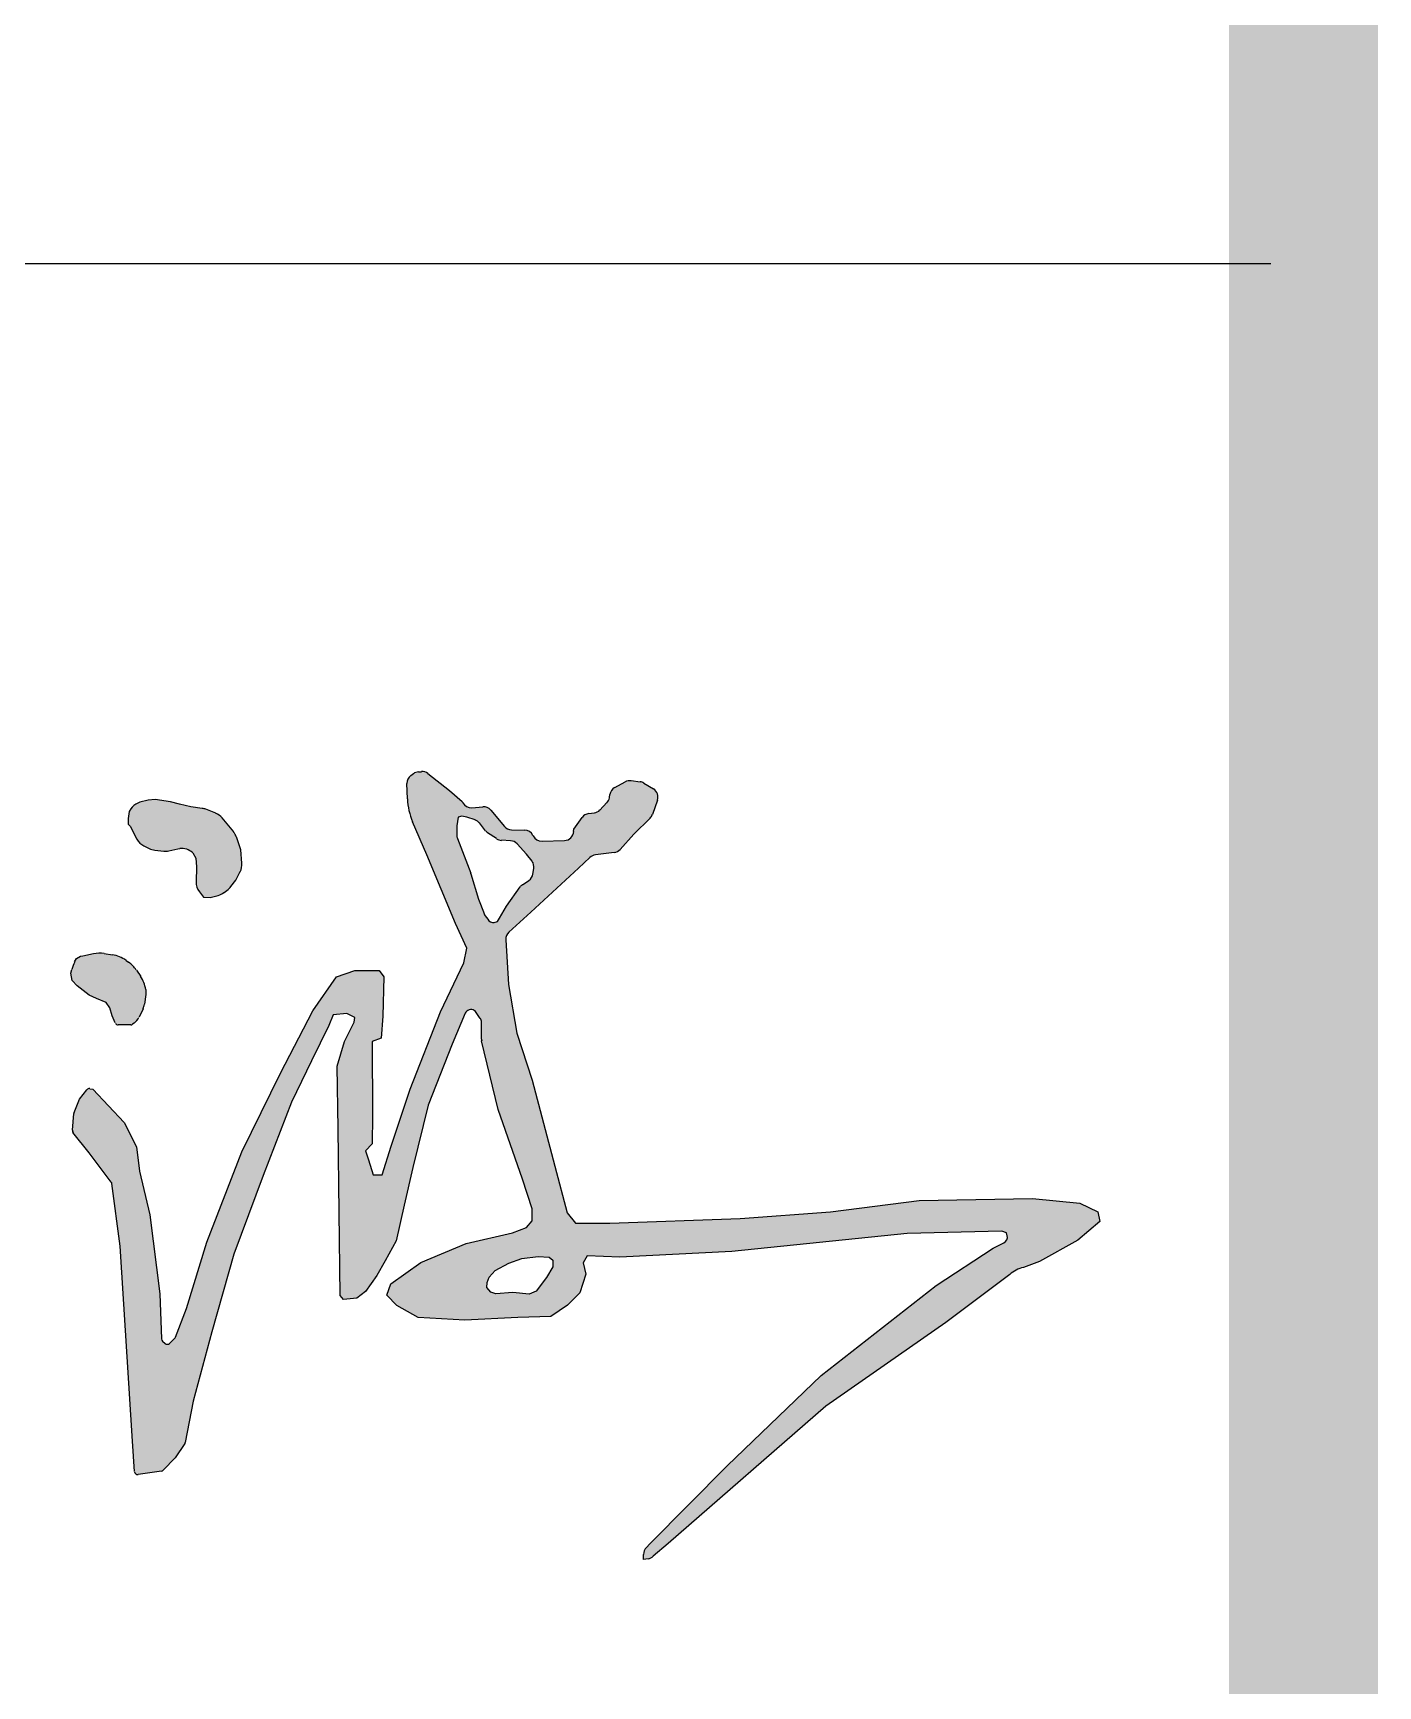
# Model space of a CAD drawing. Extents: x 1169373 to 1354985, y 649019 to 904199.
# Drawn here: x 1293653 to 1294555, y 812522 to 813631 of the extents above; entities that cross this region are included whole.
import ezdxf

# ---------------------------------------------------------------- set-up
doc = ezdxf.new("R2010")
doc.units = 0
doc.header["$LTSCALE"] = 1000
doc.header["$MEASUREMENT"] = 0
doc.layers.add('图框', color=7, linetype='Continuous')
doc.layers.add('签名', color=7, linetype='Continuous')

msp = doc.modelspace()

# ---------------------------------------------------------------- hatches: boundary and pattern name
at = {"layer": '签名'}
h = msp.add_hatch(color=4, dxfattribs=at)
h.paths.add_polyline_path([(1293952.6, 812970.1, -0.161092), (1293953.4, 812967.5), (1293953.4, 812956, 0.059171), (1293953.5, 812955), (1293964.6, 812908.9), (1293980.8, 812862.3), (1293987.5, 812842.2), (1293987.5, 812834.2), (1293983.5, 812829.7), (1293974.1, 812826.1), (1293943.2, 812819), (1293912.8, 812806.4), (1293892.7, 812792.1), (1293890, 812784.5), (1293896.7, 812777.4), (1293911, 812769.4), (1293942.3, 812767.6), (1293977.7, 812769.4), (1294000, 812770.2), (1294011.2, 812777.8), (1294019.3, 812785.9), (1294023.3, 812798.4), (1294021.5, 812806), (1294024.2, 812810.9), (1294046.1, 812810), (1294121.3, 812813.6), (1294239, 812825.7), (1294302.4, 812827.4), (1294305.6, 812826.1), (1294306, 812824.3, -0.351664), (1294303.8, 812819.5), (1294296.7, 812815.9), (1294258.4, 812791), (1294181.2, 812730.5), (1294118.1, 812669.9), (1294066.4, 812617.7), (1294064, 812615.3, 0.182737), (1294062.1, 812610.5), (1294062.1, 812607.2), (1294065.3, 812607.7, 0.107749), (1294068.5, 812609.4), (1294078.6, 812618), (1294184.4, 812710.1), (1294264.8, 812766.2), (1294307.7, 812798.2, -0.146318), (1294317, 812803), (1294327.7, 812806.9), (1294353.5, 812821.2), (1294368.1, 812833.9), (1294366.9, 812840.3), (1294354.7, 812846), (1294322.9, 812849.2), (1294246.9, 812847.9), (1294187.5, 812840.3), (1294126.9, 812835.8), (1294039.5, 812832.6), (1294016.5, 812832.6), (1294010.8, 812839.7), (1294002.5, 812870.9), (1293987.5, 812928.6), (1293977.1, 812960), (1293971.5, 812992.7), (1293969.7, 813022.7, -0.229187), (1293971.8, 813027.9), (1293986.6, 813041.2), (1294018.5, 813070.6), (1294026.1, 813077.9, -0.163206), (1294029.8, 813079.7), (1294042.4, 813081.1, 0.182466), (1294046.4, 813083.2), (1294055.6, 813093.4), (1294066.5, 813104.3, 0.112028), (1294068, 813106.7), (1294071.4, 813116.3, 0.355152), (1294068.7, 813123.8), (1294062.3, 813127.7, 0.105653), (1294059.8, 813128.6), (1294053.7, 813129.4, 0.158327), (1294049.8, 813128.6), (1294042.8, 813124.7, 0.229319), (1294039.5, 813120.2), (1294039.2, 813118, -0.149826), (1294037.5, 813114.7), (1294032.8, 813109.7, -0.170427), (1294029.1, 813107.8), (1294025.2, 813107.3, 0.205569), (1294020.9, 813104.7), (1294015.3, 813096.9), (1294015.2, 813095.2, -0.389723), (1294009.1, 813089.2), (1293994, 813088.7, -0.298366), (1293988, 813092.3), (1293987.9, 813092.6, 0.282824), (1293982.3, 813096.2), (1293973.5, 813096.5, -0.213806), (1293968.8, 813098.7), (1293959.6, 813109.6, 0.241802), (1293954.2, 813111.8), (1293946.9, 813111.2, -0.296225), (1293940.8, 813114.5), (1293940.4, 813115.3), (1293932, 813122.8), (1293917.5, 813134.1, 0.183189), (1293913.2, 813135.4), (1293911.1, 813135.3, 0.143474), (1293907.8, 813134.1), (1293906, 813132.8, 0.248651), (1293903.4, 813127.4), (1293903.8, 813117.2, 0.093275), (1293907.2, 813101.8), (1293916.8, 813079.7), (1293936, 813033.5), (1293943.5, 813017.1), (1293941.5, 813007.2), (1293925.9, 812974.3), (1293905.6, 812922.5), (1293892.8, 812884.3), (1293886.8, 812865.2), (1293880.8, 812865.2), (1293877.7, 812875.1), (1293875.7, 812881.1), (1293880, 812885.9), (1293880.4, 812904.6), (1293880, 812954.4), (1293886, 812956.8), (1293887.2, 812971.5), (1293888, 812997.8), (1293884.8, 813002.2), (1293868.5, 813002.2), (1293856.1, 812997.8), (1293840.2, 812975.1), (1293818.6, 812933.3), (1293792.7, 812880.5), (1293769.1, 812820), (1293755.6, 812775.4), (1293748, 812755.8), (1293744.2, 812752.1, -0.398668), (1293741.3, 812752), (1293739.5, 812753.6, -0.202683), (1293738.8, 812755.1), (1293737.6, 812785.3), (1293730.9, 812838.3), (1293724.1, 812867.5), (1293722.1, 812883.9), (1293713.7, 812900.2), (1293692.6, 812922.5), (1293690.6, 812922.8, 0.27777), (1293688.6, 812922.1), (1293683.7, 812915.8), (1293680.1, 812906.8, 0.073618), (1293680, 812906.2), (1293679, 812895, 0.189344), (1293679.4, 812893.5), (1293690.2, 812879.8), (1293705.4, 812859.7), (1293711, 812817.2), (1293719.4, 812686.6), (1293720.7, 812666.1, 0.436729), (1293723.1, 812664.1), (1293738.7, 812666.4, 0.16879), (1293739.9, 812667), (1293747.9, 812675.4), (1293754.4, 812684.9, 0.102966), (1293754.7, 812685.7), (1293760, 812713.4), (1293772.5, 812759.9), (1293787.3, 812811.9), (1293807, 812864.6), (1293825.9, 812913.9), (1293839.3, 812941.6), (1293850.9, 812965.3), (1293854, 812972.4), (1293863, 812973.3), (1293868.4, 812970.6), (1293867.9, 812967.5), (1293861.6, 812954.6), (1293856.7, 812938), (1293857.2, 812896), (1293858.5, 812784.2), (1293860.8, 812781.5), (1293869.7, 812782.4), (1293875.5, 812786.9), (1293883.1, 812797.6), (1293888.9, 812807.4), (1293896.1, 812820.8), (1293901.5, 812844.7), (1293907.3, 812870.1), (1293917.6, 812911.7), (1293933.7, 812952.8), (1293942.5, 812973.4, -0.469667), (1293948.8, 812975.2)])
h.paths.add_polyline_path([(1293962, 813034.3, -0.288827), (1293957.6, 813036.4), (1293955.9, 813038.8, -0.065977), (1293955.1, 813040.2), (1293951.3, 813049.9), (1293946.3, 813066.8, 0.044379), (1293945.9, 813067.9, -0.024291), (1293946.2, 813067.3), (1293937.2, 813090.6, -0.091237), (1293936.8, 813092.9), (1293936.8, 813098.7), (1293937.7, 813104.8), (1293940.2, 813105.5), (1293943.6, 813104.8), (1293949.1, 813103, -0.144533), (1293952, 813101), (1293956.1, 813095.8, 0.074132), (1293957.5, 813094.5), (1293963.5, 813090.5, 0.138918), (1293966.8, 813089.4), (1293972.9, 813089.1, -0.194331), (1293977.3, 813087.1), (1293983.7, 813080.2), (1293987.3, 813075.3, -0.202294), (1293988.5, 813070.5), (1293987.9, 813066.7, -0.204654), (1293985.2, 813062.5), (1293981, 813059.6, 0.089425), (1293979.3, 813058.1), (1293970.2, 813045.2), (1293965.5, 813037.1), (1293964.2, 813034.9)], flags=16)
h.paths.add_polyline_path([(1293991.4, 812810.3), (1293998.8, 812810), (1294001.2, 812807.9), (1294001.2, 812803.4), (1293997, 812796.2), (1293990.1, 812787.2), (1293985.3, 812785.1), (1293974.4, 812786.2), (1293963, 812785.4), (1293959.6, 812786.4), (1293956.9, 812789.6), (1293957.2, 812792.8), (1293958.6, 812796.5), (1293962.5, 812801), (1293971.8, 812805.8), (1293980.5, 812809)], flags=16)
h.paths.add_polyline_path([(1293759.7, 813081), (1293761.7, 813077.5), (1293762.3, 813071.5), (1293762, 813061.5, 0.170281), (1293764.2, 813054.8), (1293766.9, 813051.3), (1293771.4, 813051), (1293776.8, 813052.4, 0.103189), (1293780.7, 813054.3), (1293783.4, 813056.5, 0.062296), (1293785.3, 813058.4), (1293788.6, 813062.6), (1293791.6, 813068.4, 0.141144), (1293792.7, 813074.1), (1293792, 813083.1), (1293789, 813091.7, 0.087273), (1293787.2, 813095), (1293779.5, 813104.4, 0.128318), (1293775.1, 813107.6), (1293768.5, 813110.2, 0.060575), (1293766.1, 813110.8), (1293758.4, 813111.9), (1293750.9, 813113.5), (1293744.9, 813115.2), (1293734.5, 813116.7), (1293729.9, 813116.4), (1293724.3, 813115), (1293722.8, 813114.3, 0.142069), (1293718.3, 813110.5), (1293717.1, 813108.7), (1293716.4, 813103.9), (1293716.4, 813100.3), (1293717.8, 813098.8), (1293722.3, 813090.2, 0.158988), (1293727, 813085.6), (1293730.6, 813083.8, 0.091187), (1293734.3, 813082.7), (1293740.3, 813082.1, 0.078859), (1293743.6, 813082.3), (1293749.7, 813083.6), (1293751, 813083.8, -0.22636)], flags=17)
h.paths.add_polyline_path([(1293695.2, 812983.4), (1293701.6, 812980.7), (1293704.1, 812977), (1293705.6, 812971.8), (1293707.8, 812966.9, 0.295053), (1293709.8, 812965.6), (1293718.1, 812965.6, 0.162181), (1293719.4, 812966), (1293720.5, 812966.8, 0.119743), (1293723.7, 812970.7), (1293726.4, 812976.4, 0.078472), (1293727.4, 812979.6), (1293728.3, 812986), (1293728.2, 812989.4, 0.110904), (1293724.8, 812998.1), (1293721.9, 813002.4, 0.087686), (1293716.7, 813007.7), (1293715, 813008.9, 0.119431), (1293705.8, 813012.7), (1293700.4, 813013.5, 0.087256), (1293693.1, 813013.4), (1293686, 813012), (1293684.4, 813011.6), (1293681.7, 813010.1), (1293680.5, 813008, 0.064845), (1293678.6, 813002.8), (1293678, 813000.3), (1293678.9, 812995.4), (1293682.3, 812991.7), (1293690.3, 812985.6)])

# ---------------------------------------------------------------- linework, layer by layer
at = {"const_width": 100}
msp.add_lwpolyline([(1238604.7, 784418.7), (1294504.7, 784418.7), (1294504.7, 824418.7), (1238604.7, 824418.7)], close=True, dxfattribs=at)
at = {"layer": '图框', "color": 0}
msp.add_line((1288804.7, 813476.1), (1294482.9, 813476.1), dxfattribs=at)
at = {"layer": '图框', "color": 4, "const_width": 98.6}
msp.add_lwpolyline([(1288804.7, 824418.7), (1294504.7, 824418.7), (1294504.7, 784418.7), (1288804.7, 784418.7)], close=True, dxfattribs=at)
at = {"layer": '签名', "color": 4}
for p, q in [((1293906, 813132.8, -1062.2), (1293907.8, 813134.1, -1062.2)), ((1293911.1, 813135.3, -1062.2), (1293913.2, 813135.4, -1062.2)), ((1293917.5, 813134.1, -1062.2), (1293932, 813122.8, -1062.2)), ((1293903.8, 813117.2, -1062.2), (1293903.4, 813127.4, -1062.2)), ((1293932, 813122.8, -1062.2), (1293940.4, 813115.3, -1062.2)), ((1294042.8, 813124.7, -1062.2), (1294049.8, 813128.6, -1062.2)), ((1294053.7, 813129.4, -1062.2), (1294059.8, 813128.6, -1062.2)), ((1294062.3, 813127.7, -1062.2), (1294068.7, 813123.8, -1062.2)), ((1293724.3, 813115, -1062.2), (1293722.8, 813114.3, -1062.2)), ((1293729.9, 813116.4, -1062.2), (1293724.3, 813115, -1062.2)), ((1293734.5, 813116.7, -1062.2), (1293729.9, 813116.4, -1062.2)), ((1293744.9, 813115.2, -1062.2), (1293734.5, 813116.7, -1062.2)), ((1293750.9, 813113.5, -1062.2), (1293744.9, 813115.2, -1062.2)), ((1293758.4, 813111.9, -1062.2), (1293750.9, 813113.5, -1062.2)), ((1293766.1, 813110.8, -1062.2), (1293758.4, 813111.9, -1062.2)), ((1293940.4, 813115.3, -1062.2), (1293940.8, 813114.5, -1062.2)), ((1293946.9, 813111.2, -1062.2), (1293954.2, 813111.8, -1062.2)), ((1294032.8, 813109.7, -1062.2), (1294037.5, 813114.7, -1062.2)), ((1294039.2, 813118, -1062.2), (1294039.5, 813120.2, -1062.2)), ((1294071.4, 813116.3, -1062.2), (1294068, 813106.7, -1062.2)), ((1293717.1, 813108.7, -1062.2), (1293716.4, 813103.9, -1062.2)), ((1293716.4, 813103.9, -1062.2), (1293716.4, 813100.3, -1062.2)), ((1293716.4, 813100.3, -1062.2), (1293717.8, 813098.8, -1062.2)), ((1293718.3, 813110.5, -1062.2), (1293717.1, 813108.7, -1062.2)), ((1293775.1, 813107.6, -1062.2), (1293768.5, 813110.2, -1062.2)), ((1293787.2, 813095, -1062.2), (1293779.5, 813104.4, -1062.2)), ((1293916.8, 813079.7, -1062.2), (1293907.2, 813101.8, -1062.2)), ((1293937.7, 813104.8, -1062.2), (1293936.9, 813099.1, -1062.2)), ((1293940.2, 813105.5, -1062.2), (1293937.7, 813104.8, -1062.2)), ((1293943.6, 813104.8, -1062.2), (1293940.2, 813105.5, -1062.2)), ((1293949.1, 813103, -1062.2), (1293943.6, 813104.8, -1062.2)), ((1293956.1, 813095.8, -1062.2), (1293952, 813101, -1062.2)), ((1293959.6, 813109.6, -1062.2), (1293968.8, 813098.7, -1062.2)), ((1294015.3, 813096.9, -1062.2), (1294020.9, 813104.7, -1062.2)), ((1294025.2, 813107.3, -1062.2), (1294029.1, 813107.8, -1062.2)), ((1294066.5, 813104.3, -1062.2), (1294055.6, 813093.4, -1062.2)), ((1293717.8, 813098.8, -1062.2), (1293722.3, 813090.2, -1062.2)), ((1293792, 813083.1, -1062.2), (1293789, 813091.7, -1062.2)), ((1293936.8, 813098.2, -1062.2), (1293936.8, 813092.9, -1062.2)), ((1293937.2, 813090.6, -1062.2), (1293946.2, 813067.3, -1062.2)), ((1293963.5, 813090.5, -1062.2), (1293957.5, 813094.5, -1062.2)), ((1293972.9, 813089.1, -1062.2), (1293966.8, 813089.4, -1062.2)), ((1293973.5, 813096.5, -1062.2), (1293982.3, 813096.2, -1062.2)), ((1293987.9, 813092.6, -1062.2), (1293988, 813092.3, -1062.2)), ((1293994, 813088.7, -1062.2), (1294009.1, 813089.2, -1062.2)), ((1294015.2, 813095.2, -1062.2), (1294015.3, 813096.9, -1062.2)), ((1294055.6, 813093.4, -1062.2), (1294046.4, 813083.2, -1062.2)), ((1293727, 813085.6, -1062.2), (1293730.6, 813083.8, -1062.2)), ((1293734.3, 813082.7, -1062.2), (1293740.3, 813082.1, -1062.2)), ((1293743.6, 813082.3, -1062.2), (1293749.7, 813083.6, -1062.2)), ((1293749.7, 813083.6, -1062.2), (1293751, 813083.8, -1062.2)), ((1293759.7, 813081, -1062.2), (1293761.7, 813077.5, -1062.2)), ((1293792.7, 813074.1, -1062.2), (1293792, 813083.1, -1062.2)), ((1293936, 813033.5, -1062.2), (1293916.8, 813079.7, -1062.2)), ((1293983.7, 813080.2, -1062.2), (1293977.3, 813087.1, -1062.2)), ((1293987.3, 813075.3, -1062.2), (1293983.7, 813080.2, -1062.2)), ((1294026.1, 813077.9, -1062.2), (1294018.5, 813070.6, -1062.2)), ((1294042.4, 813081.1, -1062.2), (1294029.8, 813079.7, -1062.2)), ((1293761.7, 813077.5, -1062.2), (1293762.3, 813071.5, -1062.2)), ((1293762.3, 813071.5, -1062.2), (1293762, 813061.5, -1062.2)), ((1293788.6, 813062.6, -1062.2), (1293791.6, 813068.4, -1062.2)), ((1293946.3, 813066.8, -1062.2), (1293951.3, 813049.9, -1062.2)), ((1294018.5, 813070.6, -1062.2), (1293986.6, 813041.2, -1062.2)), ((1293987.9, 813066.7, -1062.2), (1293988.5, 813070.5, -1062.2)), ((1293780.7, 813054.3, -1062.2), (1293783.4, 813056.5, -1062.2)), ((1293785.3, 813058.4, -1062.2), (1293788.6, 813062.6, -1062.2)), ((1293970.2, 813045.2, -1062.2), (1293979.3, 813058.1, -1062.2)), ((1293981, 813059.6, -1062.2), (1293985.2, 813062.5, -1062.2)), ((1293764.2, 813054.8, -1062.2), (1293766.9, 813051.3, -1062.2)), ((1293766.9, 813051.3, -1062.2), (1293771.4, 813051, -1062.2)), ((1293771.4, 813051, -1062.2), (1293776.8, 813052.4, -1062.2)), ((1293951.3, 813049.9, -1062.2), (1293955.1, 813040.2, -1062.2)), ((1293965.5, 813037.1, -1062.2), (1293970.2, 813045.2, -1062.2)), ((1293943.5, 813017.1, -1062.2), (1293936, 813033.5, -1062.2)), ((1293955.9, 813038.8, -1062.2), (1293957.6, 813036.4, -1062.2)), ((1293962, 813034.3, -1062.2), (1293964.2, 813034.9, -1062.2)), ((1293964.2, 813034.9, -1062.2), (1293965.5, 813037.1, -1062.2)), ((1293986.6, 813041.2, -1062.2), (1293971.8, 813027.9, -1062.2)), ((1293969.7, 813022.7, -1062.2), (1293971.5, 812992.7, -1062.2)), ((1293681.7, 813010.1, -1062.2), (1293684.4, 813011.6, -1062.2)), ((1293684.4, 813011.6, -1062.2), (1293686, 813012, -1062.2)), ((1293686, 813012, -1062.2), (1293693.1, 813013.4, -1062.2)), ((1293700.4, 813013.5, -1062.2), (1293705.8, 813012.7, -1062.2)), ((1293941.5, 813007.2, -1062.2), (1293943.5, 813017.1, -1062.2)), ((1293678, 813000.3, -1062.2), (1293678.6, 813002.8, -1062.2)), ((1293678.9, 812995.4, -1062.2), (1293678, 813000.3, -1062.2)), ((1293680.5, 813008, -1062.2), (1293681.7, 813010.1, -1062.2)), ((1293715, 813008.9, -1062.2), (1293716.7, 813007.7, -1062.2)), ((1293721.9, 813002.4, -1062.2), (1293724.8, 812998.1, -1062.2)), ((1293856.1, 812997.8, -1062.2), (1293868.5, 813002.2, -1062.2)), ((1293868.5, 813002.2, -1062.2), (1293884.8, 813002.2, -1062.2)), ((1293884.8, 813002.2, -1062.2), (1293888, 812997.8, -1062.2)), ((1293925.9, 812974.3, -1062.2), (1293941.5, 813007.2, -1062.2)), ((1293682.3, 812991.7, -1062.2), (1293678.9, 812995.4, -1062.2)), ((1293690.3, 812985.6, -1062.2), (1293682.3, 812991.7, -1062.2)), ((1293728.2, 812989.4, -1062.2), (1293728.3, 812986, -1062.2)), ((1293840.2, 812975.1, -1062.2), (1293856.1, 812997.8, -1062.2)), ((1293888, 812997.8, -1062.2), (1293887.2, 812971.5, -1062.2)), ((1293971.5, 812992.7, -1062.2), (1293977.1, 812960, -1062.2)), ((1293695.2, 812983.4, -1062.2), (1293690.3, 812985.6, -1062.2)), ((1293701.6, 812980.7, -1062.2), (1293695.2, 812983.4, -1062.2)), ((1293704.1, 812977, -1062.2), (1293701.6, 812980.7, -1062.2)), ((1293728.3, 812986, -1062.2), (1293727.4, 812979.6, -1062.2)), ((1293705.6, 812971.8, -1062.2), (1293704.1, 812977, -1062.2)), ((1293707.8, 812966.9, -1062.2), (1293705.6, 812971.8, -1062.2)), ((1293726.4, 812976.4, -1062.2), (1293723.7, 812970.7, -1062.2)), ((1293818.6, 812933.3, -1062.2), (1293840.2, 812975.1, -1062.2)), ((1293854, 812972.4, -1062.2), (1293850.9, 812965.3, -1062.2)), ((1293863, 812973.3, -1062.2), (1293854, 812972.4, -1062.2)), ((1293861.6, 812954.6, -1062.2), (1293867.9, 812967.5, -1062.2)), ((1293868.4, 812970.6, -1062.2), (1293863, 812973.3, -1062.2)), ((1293867.9, 812967.5, -1062.2), (1293868.4, 812970.6, -1062.2)), ((1293887.2, 812971.5, -1062.2), (1293886, 812956.8, -1062.2)), ((1293905.6, 812922.5, -1062.2), (1293925.9, 812974.3, -1062.2)), ((1293942.5, 812973.4, -1062.2), (1293933.7, 812952.8, -1062.2)), ((1293949.3, 812974.6, -1062.2), (1293948.6, 812975.3, -1062.2)), ((1293952.6, 812970, -1062.2), (1293949.3, 812974.6, -1062.2)), ((1293953.4, 812956, -1062.2), (1293953.4, 812967.5, -1062.2)), ((1293718.1, 812965.6, -1062.2), (1293709.8, 812965.6, -1062.2)), ((1293720.5, 812966.8, -1062.2), (1293719.4, 812966, -1062.2)), ((1293850.9, 812965.3, -1062.2), (1293839.3, 812941.6, -1062.2)), ((1293886, 812956.8, -1062.2), (1293880, 812954.4, -1062.2)), ((1293977.1, 812960, -1062.2), (1293987.5, 812928.6, -1062.2)), ((1293856.7, 812938, -1062.2), (1293861.6, 812954.6, -1062.2)), ((1293880, 812954.4, -1062.2), (1293880.4, 812904.6, -1062.2)), ((1293933.7, 812952.8, -1062.2), (1293917.6, 812911.7, -1062.2)), ((1293964.6, 812908.9, -1062.2), (1293953.5, 812955, -1062.2)), ((1293839.3, 812941.6, -1062.2), (1293825.9, 812913.9, -1062.2)), ((1293857.2, 812896, -1062.2), (1293856.7, 812938, -1062.2)), ((1293690.6, 812922.8, -1062.2), (1293692.6, 812922.5, -1062.2)), ((1293792.7, 812880.5, -1062.2), (1293818.6, 812933.3, -1062.2)), ((1293987.5, 812928.6, -1062.2), (1294002.5, 812870.9, -1062.2)), ((1293680.1, 812906.8, -1062.2), (1293683.7, 812915.8, -1062.2)), ((1293683.7, 812915.8, -1062.2), (1293688.6, 812922.1, -1062.2)), ((1293692.6, 812922.5, -1062.2), (1293713.7, 812900.2, -1062.2)), ((1293825.9, 812913.9, -1062.2), (1293807, 812864.6, -1062.2)), ((1293892.8, 812884.3, -1062.2), (1293905.6, 812922.5, -1062.2)), ((1293917.6, 812911.7, -1062.2), (1293907.3, 812870.1, -1062.2)), ((1293679, 812895, -1062.2), (1293680, 812906.2, -1062.2)), ((1293880.4, 812904.6, -1062.2), (1293880, 812885.9, -1062.2)), ((1293980.8, 812862.3, -1062.2), (1293964.6, 812908.9, -1062.2)), ((1293690.2, 812879.8, -1062.2), (1293679.4, 812893.5, -1062.2)), ((1293713.7, 812900.2, -1062.2), (1293722.1, 812883.9, -1062.2)), ((1293858.5, 812784.2, -1062.2), (1293857.2, 812896, -1062.2)), ((1293705.1, 812860.2, -1062.2), (1293690.2, 812879.8, -1062.2)), ((1293722.1, 812883.9, -1062.2), (1293724.1, 812867.5, -1062.2)), ((1293769.1, 812820, -1062.2), (1293792.7, 812880.5, -1062.2)), ((1293880, 812885.9, -1062.2), (1293875.7, 812881.1, -1062.2)), ((1293875.7, 812881.1, -1062.2), (1293877.7, 812875.1, -1062.2)), ((1293886.8, 812865.2, -1062.2), (1293892.8, 812884.3, -1062.2)), ((1293724.1, 812867.5, -1062.2), (1293730.9, 812838.3, -1062.2)), ((1293877.7, 812875.1, -1062.2), (1293880.8, 812865.2, -1062.2)), ((1293907.3, 812870.1, -1062.2), (1293901.5, 812844.7, -1062.2)), ((1294002.5, 812870.9, -1062.2), (1294010.8, 812839.7, -1062.2)), ((1293711, 812817.2, -1062.2), (1293705.5, 812859.2, -1062.2)), ((1293807, 812864.6, -1062.2), (1293787.3, 812811.9, -1062.2)), ((1293880.8, 812865.2, -1062.2), (1293886.8, 812865.2, -1062.2)), ((1293987.5, 812842.2, -1062.2), (1293980.8, 812862.3, -1062.2)), ((1294187.5, 812840.3, -1062.2), (1294246.9, 812847.9, -1062.2)), ((1294246.9, 812847.9, -1062.2), (1294322.9, 812849.2, -1062.2)), ((1294322.9, 812849.2, -1062.2), (1294354.7, 812846, -1062.2)), ((1294354.7, 812846, -1062.2), (1294366.9, 812840.3, -1062.2)), ((1293730.9, 812838.3, -1062.2), (1293737.6, 812785.3, -1062.2)), ((1293901.5, 812844.7, -1062.2), (1293896.1, 812820.8, -1062.2)), ((1293983.5, 812829.7, -1062.2), (1293987.5, 812834.2, -1062.2)), ((1293987.5, 812834.2, -1062.2), (1293987.5, 812842.2, -1062.2)), ((1294010.8, 812839.7, -1062.2), (1294016.5, 812832.6, -1062.2)), ((1294039.5, 812832.6, -1062.2), (1294126.9, 812835.8, -1062.2)), ((1294126.9, 812835.8, -1062.2), (1294187.5, 812840.3, -1062.2)), ((1294368.1, 812833.9, -1062.2), (1294353.5, 812821.2, -1062.2)), ((1294366.9, 812840.3, -1062.2), (1294368.1, 812833.9, -1062.2)), ((1293943.2, 812819, -1062.2), (1293974.1, 812826.1, -1062.2)), ((1293974.1, 812826.1, -1062.2), (1293983.5, 812829.7, -1062.2)), ((1294016.5, 812832.6, -1062.2), (1294039.5, 812832.6, -1062.2)), ((1294239, 812825.7, -1062.2), (1294121.3, 812813.6, -1062.2)), ((1294302.4, 812827.4, -1062.2), (1294239, 812825.7, -1062.2)), ((1294305.6, 812826.1, -1062.2), (1294302.4, 812827.4, -1062.2)), ((1294306, 812824.3, -1062.2), (1294305.6, 812826.1, -1062.2)), ((1293719.4, 812686.6, -1062.2), (1293711, 812817.2, -1062.2)), ((1293755.6, 812775.4, -1062.2), (1293769.1, 812820, -1062.2)), ((1293787.3, 812811.9, -1062.2), (1293772.5, 812759.9, -1062.2)), ((1293896.1, 812820.8, -1062.2), (1293888.9, 812807.4, -1062.2)), ((1293912.8, 812806.4, -1062.2), (1293943.2, 812819, -1062.2)), ((1294121.3, 812813.6, -1062.2), (1294046.1, 812810, -1062.2)), ((1294258.4, 812791, -1062.2), (1294296.7, 812815.9, -1062.2)), ((1294296.7, 812815.9, -1062.2), (1294303.8, 812819.5, -1062.2)), ((1294353.5, 812821.2, -1062.2), (1294327.7, 812806.9, -1062.2)), ((1293888.9, 812807.4, -1062.2), (1293883.1, 812797.6, -1062.2)), ((1293892.7, 812792.1, -1062.2), (1293912.8, 812806.4, -1062.2)), ((1293958.6, 812796.5, -1062.2), (1293962.5, 812801, -1062.2)), ((1293962.5, 812801, -1062.2), (1293971.8, 812805.8, -1062.2)), ((1293971.8, 812805.8, -1062.2), (1293980.5, 812809, -1062.2)), ((1293980.5, 812809, -1062.2), (1293991.4, 812810.3, -1062.2)), ((1293991.4, 812810.3, -1062.2), (1293998.8, 812810, -1062.2)), ((1294001.2, 812803.4, -1062.2), (1293997, 812796.2, -1062.2)), ((1293998.8, 812810, -1062.2), (1294001.2, 812807.9, -1062.2)), ((1294001.2, 812807.9, -1062.2), (1294001.2, 812803.4, -1062.2)), ((1294024.2, 812810.9, -1062.2), (1294021.5, 812806, -1062.2)), ((1294021.5, 812806, -1062.2), (1294023.3, 812798.4, -1062.2)), ((1294046.1, 812810, -1062.2), (1294024.2, 812810.9, -1062.2)), ((1294327.7, 812806.9, -1062.2), (1294317, 812803, -1062.2)), ((1293883.1, 812797.6, -1062.2), (1293875.5, 812786.9, -1062.2)), ((1293890, 812784.5, -1062.2), (1293892.7, 812792.1, -1062.2)), ((1293956.9, 812789.6, -1062.2), (1293957.2, 812792.8, -1062.2)), ((1293959.6, 812786.4, -1062.2), (1293956.9, 812789.6, -1062.2)), ((1293957.2, 812792.8, -1062.2), (1293958.6, 812796.5, -1062.2)), ((1293997, 812796.2, -1062.2), (1293990.1, 812787.2, -1062.2)), ((1294023.3, 812798.4, -1062.2), (1294019.3, 812785.9, -1062.2)), ((1294181.2, 812730.5, -1062.2), (1294258.4, 812791, -1062.2)), ((1294307.7, 812798.2, -1062.2), (1294264.8, 812766.2, -1062.2)), ((1293737.6, 812785.3, -1062.2), (1293738.8, 812755.1, -1062.2)), ((1293860.8, 812781.5, -1062.2), (1293858.5, 812784.2, -1062.2)), ((1293869.7, 812782.4, -1062.2), (1293860.8, 812781.5, -1062.2)), ((1293875.5, 812786.9, -1062.2), (1293869.7, 812782.4, -1062.2)), ((1293896.7, 812777.4, -1062.2), (1293890, 812784.5, -1062.2)), ((1293963, 812785.4, -1062.2), (1293959.6, 812786.4, -1062.2)), ((1293974.4, 812786.2, -1062.2), (1293963, 812785.4, -1062.2)), ((1293985.3, 812785.1, -1062.2), (1293974.4, 812786.2, -1062.2)), ((1293990.1, 812787.2, -1062.2), (1293985.3, 812785.1, -1062.2)), ((1294019.3, 812785.9, -1062.2), (1294011.2, 812777.8, -1062.2)), ((1293748.2, 812756.2, -1062.2), (1293755.6, 812775.4, -1062.2)), ((1293911, 812769.4, -1062.2), (1293896.7, 812777.4, -1062.2)), ((1293942.3, 812767.6, -1062.2), (1293911, 812769.4, -1062.2)), ((1293977.7, 812769.4, -1062.2), (1293942.3, 812767.6, -1062.2)), ((1294000, 812770.2, -1062.2), (1293977.7, 812769.4, -1062.2)), ((1294011.2, 812777.8, -1062.2), (1294000, 812770.2, -1062.2)), ((1293772.5, 812759.9, -1062.2), (1293760, 812713.4, -1062.2)), ((1294264.8, 812766.2, -1062.2), (1294184.4, 812710.1, -1062.2)), ((1293739.5, 812753.6, -1062.2), (1293741.3, 812752, -1062.2)), ((1293744.2, 812752.1, -1062.2), (1293747.7, 812755.5, -1062.2)), ((1294118.1, 812669.9, -1062.2), (1294181.2, 812730.5, -1062.2)), ((1293760, 812713.4, -1062.2), (1293754.7, 812685.7, -1062.2)), ((1294184.4, 812710.1, -1062.2), (1294078.6, 812618, -1062.2)), ((1293720.7, 812666.1, -1062.2), (1293719.4, 812686.6, -1062.2)), ((1293754.4, 812684.9, -1062.2), (1293747.9, 812675.4, -1062.2)), ((1293747.9, 812675.4, -1062.2), (1293739.9, 812667, -1062.2)), ((1294066.4, 812617.7, -1062.2), (1294118.1, 812669.9, -1062.2)), ((1293738.7, 812666.4, -1062.2), (1293723.1, 812664.1, -1062.2)), ((1294064, 812615.3, -1062.2), (1294066.4, 812617.7, -1062.2)), ((1294078.6, 812618, -1062.2), (1294068.5, 812609.4, -1062.2)), ((1294062.1, 812607.2, -1062.2), (1294062.1, 812610.5, -1062.2)), ((1294065.3, 812607.7, -1062.2), (1294062.1, 812607.2, -1062.2))]:
    msp.add_line(p, q, dxfattribs=at)
for centre, radius, start, end in [((1293911.5, 813128.9, -1062.2), 6.37, 93.5735, 126.2324), ((1293913.6, 813129.1, -1062.2), 6.37, 52.0502, 93.5735), ((1293909.8, 813127.7, -1062.2), 6.37, 126.2324, 182.0863), ((1294045.8, 813119.1, -1062.2), 6.37, 118.8676, 170.5304), ((1294052.9, 813123, -1062.2), 6.37, 82.8805, 118.8676), ((1294059, 813122.3, -1062.2), 6.37, 58.7562, 82.8805), ((1294065.4, 813118.4, -1062.2), 6.37, 340.5459, 58.7562), ((1293727.1, 813104.6, -1062.2), 10.6, 113.9458, 146.2892), ((1293946.2, 813118.7, -1062.2), 42.5, 182.0863, 203.4016), ((1293946.4, 813117.6, -1062.2), 6.37, 208.6294, 274.6318), ((1293954.8, 813105.5, -1062.2), 6.37, 40.2585, 94.6318), ((1294032.9, 813119, -1062.2), 6.37, 316.4464, 350.5304), ((1293764.6, 813100.3, -1062.2), 10.6, 68.4441, 82.3099), ((1293771.2, 813097.7, -1062.2), 10.6, 39.1957, 68.4441), ((1293947, 813097, -1062.2), 6.37, 38.6817, 71.5785), ((1294026.1, 813101, -1062.2), 6.37, 97.7592, 144.2248), ((1294028.2, 813114.1, -1062.2), 6.37, 277.7592, 316.4464), ((1294062, 813108.8, -1062.2), 6.37, 314.9775, 340.5459), ((1293731.7, 813095.1, -1062.2), 10.6, 207.3179, 243.4529), ((1293778.9, 813088.2, -1062.2), 10.6, 19.2447, 39.1957), ((1293943.2, 813098.2, -1062.2), 6.37, 171.8636, 180.1478), ((1293943.2, 813092.9, -1062.2), 6.37, 180.1478, 200.9999), ((1293961.1, 813099.8, -1062.2), 6.37, 218.6817, 235.6406), ((1293967.1, 813095.7, -1062.2), 6.37, 235.6406, 267.2758), ((1293973.7, 813102.8, -1062.2), 6.37, 220.2585, 268.5324), ((1293972.6, 813082.7, -1062.2), 6.37, 43.2867, 87.2758), ((1293982.1, 813089.9, -1062.2), 6.37, 25.3636, 88.5324), ((1293993.8, 813095.1, -1062.2), 6.37, 205.3636, 271.8169), ((1294008.9, 813095.6, -1062.2), 6.37, 271.8169, 356.9849), ((1293735.3, 813093.3, -1062.2), 10.6, 243.4529, 264.2939), ((1293741.3, 813092.7, -1062.2), 10.6, 264.2939, 282.3297), ((1293752.4, 813073.3, -1062.2), 10.6, 46.5706, 97.5887), ((1294030.5, 813073.3, -1062.2), 6.37, 96.6274, 133.7045), ((1294041.7, 813087.5, -1062.2), 6.37, 276.6274, 317.9904), ((1293782.1, 813073.2, -1062.2), 10.6, 332.6318, 4.7674), ((1293940.2, 813065, -1062.2), 6.37, 16.4017, 20.9999), ((1293981.6, 813067.8, -1062.2), 6.37, 304.266, 350.5303), ((1293982.2, 813071.5, -1062.2), 6.37, 350.5303, 36.2753), ((1293772.6, 813061.2, -1062.2), 10.6, 178.6017, 217.2565), ((1293776.9, 813064.8, -1062.2), 10.6, 308.0252, 322.284), ((1293984.5, 813054.4, -1062.2), 6.37, 124.266, 144.7064), ((1293774.1, 813062.7, -1062.2), 10.6, 284.4594, 308.0252), ((1293961, 813042.5, -1062.2), 6.37, 201.1764, 216.2753), ((1293961.5, 813038.9, -1062.2), 4.6, 211.9977, 276.4383), ((1293976, 813023.1, -1062.2), 6.37, 131.8555, 183.4896), ((1293697.2, 812992.5, -1062.2), 21.2, 81.3541, 101.3013), ((1293702.6, 812991.7, -1062.2), 21.2, 54.1116, 81.3541), ((1293699.3, 812997.9, -1062.2), 21.2, 151.9088, 166.7495), ((1293704.3, 812990.5, -1062.2), 21.2, 34.0668, 54.1116), ((1293707.2, 812986.2, -1062.2), 21.2, 8.7529, 34.0668), ((1293716.8, 812981, -1062.2), 10.6, 334.1614, 352.109), ((1293709.8, 812967.7, -1062.2), 2.12, 204.2445, 270), ((1293714.1, 812975.3, -1062.2), 10.6, 306.8483, 334.1614), ((1293946.4, 812971.7, -1062.2), 4.25, 59.0561, 156.7851), ((1293949.2, 812967.5, -1062.2), 4.25, 0, 35.5589), ((1293718.1, 812967.7, -1062.2), 2.12, 270, 306.8483), ((1293957.7, 812956, -1062.2), 4.25, 180, 193.5452), ((1293690.3, 812920.8, -1062.2), 2.12, 80.0085, 142.1032), ((1293682.1, 812906, -1062.2), 2.12, 158.1684, 175.0099), ((1293681.1, 812894.8, -1062.2), 2.12, 175.0099, 217.8968), ((1293703.4, 812858.9, -1062.2), 2.12, 7.5297, 37.2565), ((1294301.9, 812823.3, -1062.2), 4.25, 296.5471, 14.0468), ((1294320.4, 812785.1, -1062.2), 18.2, 100.7212, 134.0184), ((1293740.9, 812755.2, -1062.2), 2.12, 182.2043, 228.0351), ((1293742.7, 812753.6, -1062.2), 2.12, 228.0351, 314.9775), ((1293746.2, 812757, -1062.2), 2.12, 314.9775, 338.7908), ((1293752.6, 812686.1, -1062.2), 2.12, 325.6922, 349.2074), ((1293722.8, 812666.2, -1062.2), 2.12, 183.7547, 278.1238), ((1293738.4, 812668.5, -1062.2), 2.12, 278.1238, 316.4464), ((1294069.5, 812610.3, -1062.2), 7.42, 137.3847, 178.8078), ((1294063, 812615.8, -1062.2), 8.5, 285.8705, 310.4699)]:
    msp.add_arc(centre, radius, start, end, dxfattribs=at)

doc.saveas('drawing.dxf')
